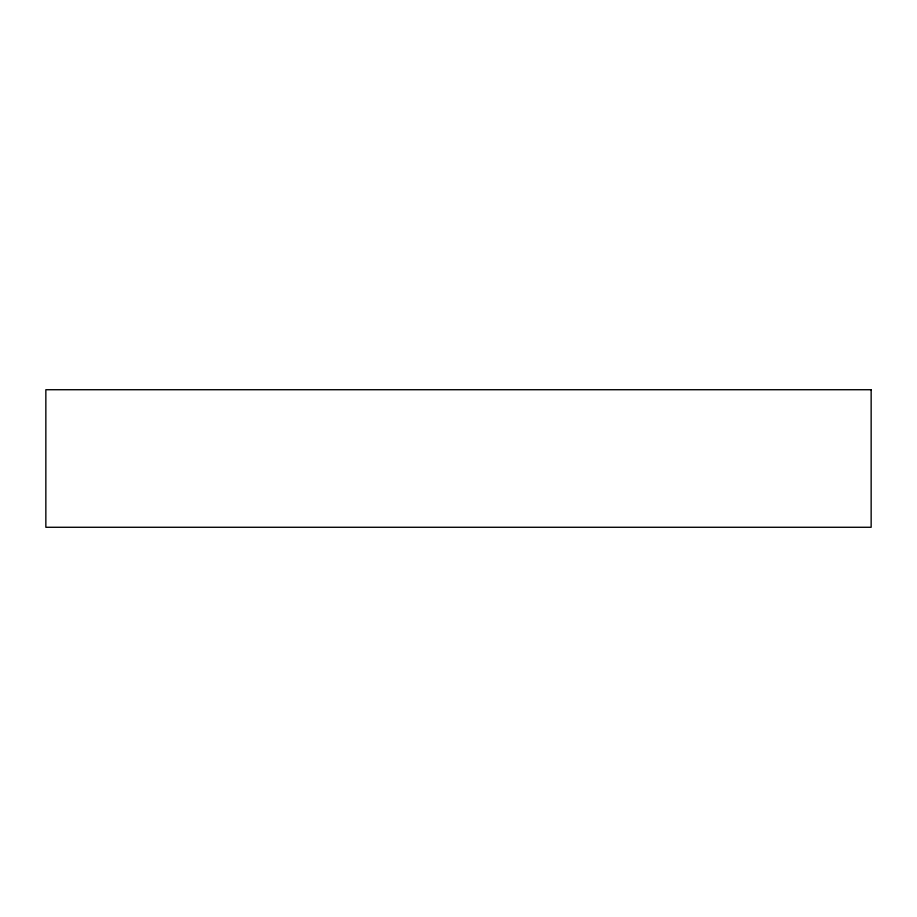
<?xml version="1.0" encoding="UTF-8"?>
<svg xmlns="http://www.w3.org/2000/svg" width="917" height="917" viewBox="0 0 917 917"><rect width="100%" height="100%" fill="white"/><g stroke="black" fill="none" stroke-linecap="round" stroke-linejoin="round"><path stroke-width="1.38" d="M871.15 389.725L45.85 389.725L45.85 527.275L871.15 527.275L871.15 389.725"/></g></svg>
